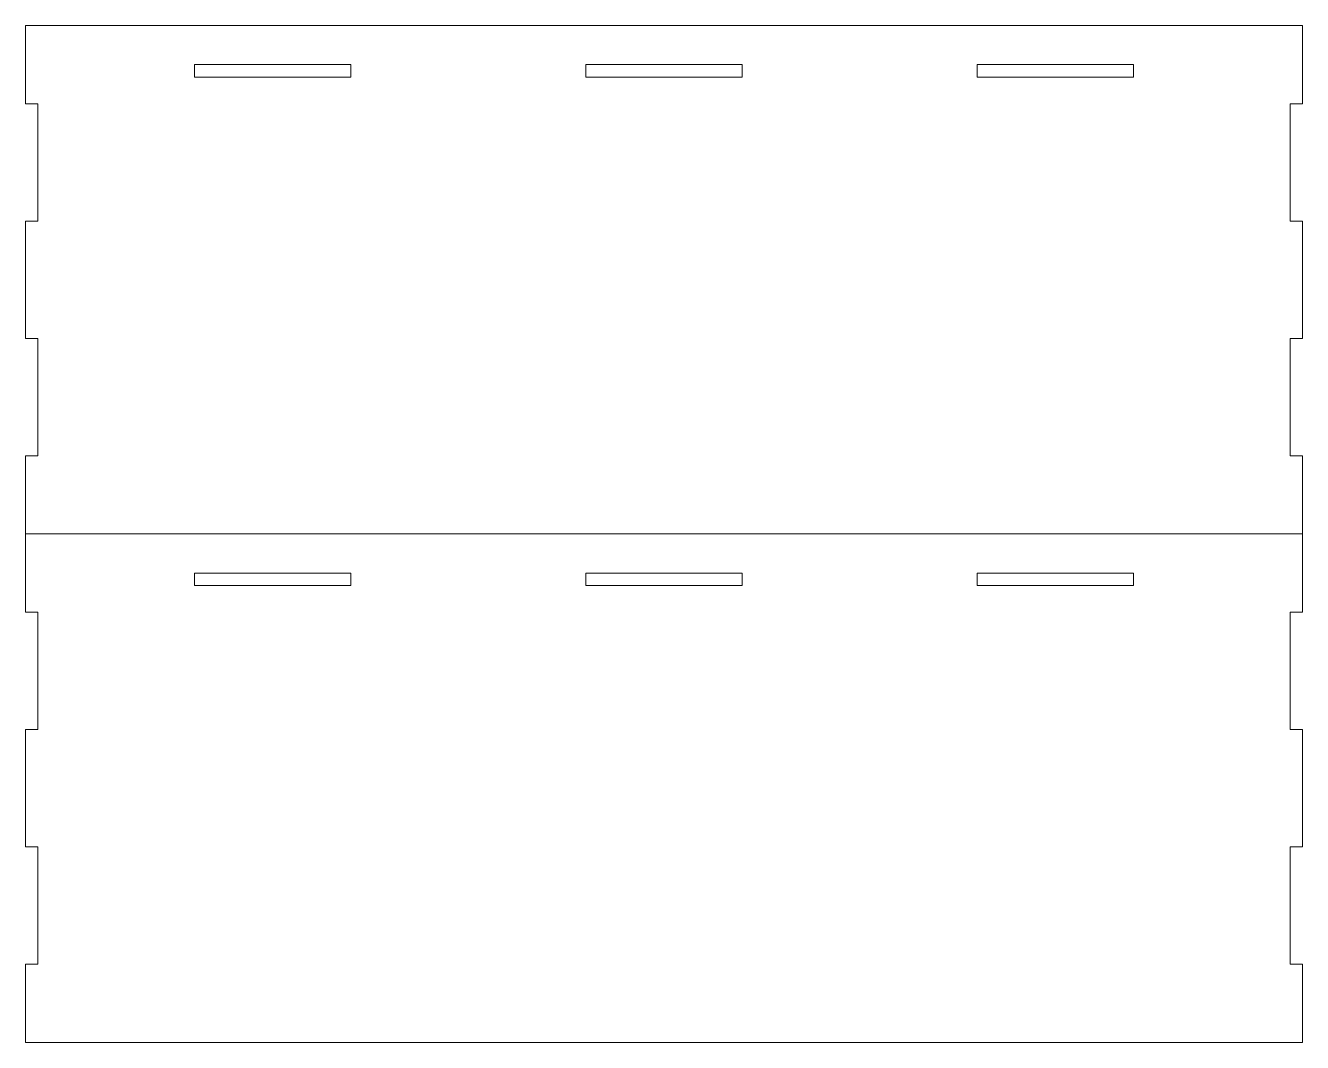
# Model space of a CAD drawing. Header units: millimetres. Extents: x 10 to 337, y 37 to 297.
import ezdxf

# ---------------------------------------------------------------- set-up
doc = ezdxf.new("R2010")
doc.units = ezdxf.units.MM

msp = doc.modelspace()

# ---------------------------------------------------------------- linework, layer by layer
at = {"color": 7, "linetype": 'Continuous', "lineweight": 15}
for p, q in [((336.72, 296.57), (10.37, 296.57)), ((10.37, 296.57), (10.37, 276.57)), ((336.72, 276.57), (336.72, 296.57)), ((93.54, 286.57), (53.54, 286.57)), ((53.54, 286.57), (53.54, 283.39)), ((93.54, 283.39), (93.54, 286.57)), ((193.54, 286.57), (153.54, 286.57)), ((153.54, 286.57), (153.54, 283.39)), ((193.54, 283.39), (193.54, 286.57)), ((293.54, 286.57), (253.54, 286.57)), ((253.54, 286.57), (253.54, 283.39)), ((293.54, 283.39), (293.54, 286.57)), ((53.54, 283.39), (93.54, 283.39)), ((153.54, 283.39), (193.54, 283.39)), ((253.54, 283.39), (293.54, 283.39)), ((13.54, 276.57), (10.37, 276.57)), ((13.54, 246.57), (13.54, 276.57)), ((336.72, 276.57), (333.54, 276.57)), ((333.54, 276.57), (333.54, 246.57)), ((10.37, 246.57), (13.54, 246.57)), ((10.37, 246.57), (10.37, 216.57)), ((333.54, 246.57), (336.72, 246.57)), ((336.72, 216.57), (336.72, 246.57)), ((13.54, 216.57), (10.37, 216.57)), ((13.54, 186.57), (13.54, 216.57)), ((336.72, 216.57), (333.54, 216.57)), ((333.54, 216.57), (333.54, 186.57)), ((10.37, 186.57), (13.54, 186.57)), ((10.37, 186.57), (10.37, 166.57)), ((333.54, 186.57), (336.72, 186.57)), ((336.72, 166.57), (336.72, 186.57)), ((10.37, 166.57), (336.72, 166.57)), ((10.37, 166.57), (10.37, 146.57)), ((336.72, 146.57), (336.72, 166.57)), ((93.54, 156.57), (53.54, 156.57)), ((53.54, 156.57), (53.54, 153.39)), ((53.54, 153.39), (93.54, 153.39)), ((93.54, 153.39), (93.54, 156.57)), ((193.54, 156.57), (153.54, 156.57)), ((153.54, 156.57), (153.54, 153.39)), ((153.54, 153.39), (193.54, 153.39)), ((193.54, 153.39), (193.54, 156.57)), ((293.54, 156.57), (253.54, 156.57)), ((253.54, 156.57), (253.54, 153.39)), ((253.54, 153.39), (293.54, 153.39)), ((293.54, 153.39), (293.54, 156.57)), ((13.54, 146.57), (10.37, 146.57)), ((13.54, 116.57), (13.54, 146.57)), ((336.72, 146.57), (333.54, 146.57)), ((333.54, 146.57), (333.54, 116.57)), ((10.37, 116.57), (13.54, 116.57)), ((10.37, 116.57), (10.37, 86.57)), ((333.54, 116.57), (336.72, 116.57)), ((336.72, 86.57), (336.72, 116.57)), ((13.54, 86.57), (10.37, 86.57)), ((13.54, 56.57), (13.54, 86.57)), ((336.72, 86.57), (333.54, 86.57)), ((333.54, 86.57), (333.54, 56.57)), ((10.37, 56.57), (13.54, 56.57)), ((10.37, 56.57), (10.37, 36.57)), ((333.54, 56.57), (336.72, 56.57)), ((336.72, 36.57), (336.72, 56.57)), ((10.37, 36.57), (336.72, 36.57))]:
    msp.add_line(p, q, dxfattribs=at)

doc.saveas('drawing.dxf')
